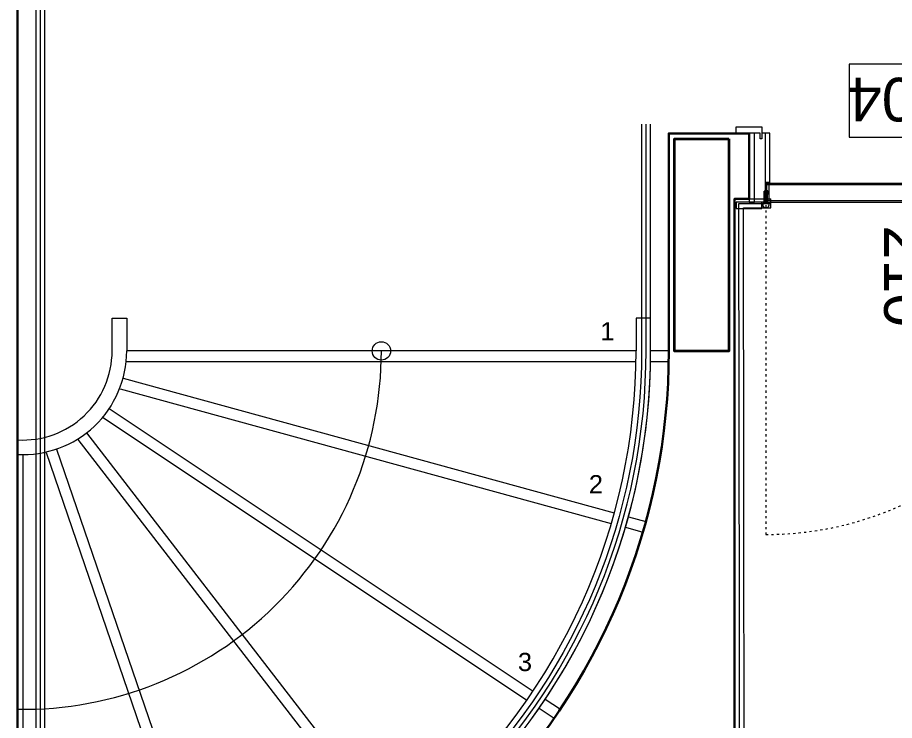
# Model space of a CAD drawing. Header units: centimetres. Extents: x 118932 to 154602, y -32682 to -23521.
# Drawn here: x 129274.3 to 129515.3, y -30823.4 to -30630.2 of the extents above; entities that cross this region are included whole.
import ezdxf

# ---------------------------------------------------------------- set-up
doc = ezdxf.new("R2010")
doc.units = ezdxf.units.CM
doc.header["$LTSCALE"] = 50
doc.header["$MEASUREMENT"] = 0
doc.linetypes.add('ACAD_ISO03W100', pattern=[30, 12, -18])
for name, color, linetype, lineweight, true_color in [('GEN_00_BL_Yazı', 7, 'Continuous', 0, 0x4f5250), ('GEN_01_TA_Kolon', 7, 'Continuous', 35, 0xd05d28), ('GEN_01_TA_Merdiven', 7, 'Continuous', 13, 0x816183), ('GEN_02_TF_Kapı', 7, 'Continuous', 9, 0x4a3526), ('GEN_05_ML_Ahşap', 7, 'Continuous', 9, 0x745e3d), ('GEN_05_ML_Alçıpan_giydirme', 7, 'Continuous', 18, 0x7ebab5), ('GEN_06_GR_İnce', 7, 'Continuous', 13, 0xb0b0a9), ('KALACAK DUVARLAR', 7, 'Continuous', 30, 0x005387)]:
    doc.layers.add(name, color=color, linetype=linetype, lineweight=lineweight, true_color=true_color)
doc.styles.add('arial_1_18', font='arial.ttf', dxfattribs={"height": 0.2})
doc.styles.add('z-Arial', font='arial.ttf')

# ---------------------------------------------------------------- blocks, each defined once
blk = doc.blocks.new('LEVEL -1_B BLOK_GÖRÜNÜŞ')
at = {"layer": 'GEN_01_TA_Merdiven'}
for p, q in [((2668.51, 755.91, 0), (2528.51, 755.91, 0)), ((2677.51, 755.91, 0), (2672.51, 755.91, 0)), ((2677.51, 755.91, 0), (2672.51, 755.91, 0)), ((2668.48, 752.91, 0), (2528.51, 752.91, 0)), ((2677.48, 752.91, 0), (2672.48, 752.91, 0)), ((2527.5, 748.38, 0), (2662.52, 711.38, 0)), ((2526.7, 745.48, 0), (2661.7, 708.49, 0)), ((2523.72, 740.1, 0), (2640.21, 662.44, 0)), ((2522.06, 737.6, 0), (2638.52, 659.96, 0)), ((2517.44, 733.36, 0), (2603.04, 622.58, 0)), ((2515.06, 731.52, 0), (2600.65, 620.77, 0)), ((2506.4, 727.97, 0), (2551.74, 595.54, 0)), ((2509.24, 728.94, 0), (2554.59, 596.49, 0)), ((2500.01, 727.41, 0), (2500.01, 578.41, 0)), ((2666.38, 710.32, 0), (2671.2, 709, 0)), ((2665.56, 707.44, 0), (2670.38, 706.11, 0)), ((2643.54, 660.22, 0), (2647.7, 657.45, 0)), ((2641.85, 657.74, 0), (2646.01, 654.96, 0))]:
    blk.add_line(p, q, dxfattribs=at)
at = {"layer": 'GEN_01_TA_Merdiven', "elevation": 0, "flags": 128}
for points in [[(2524.51, 755.91), (2524.51, 764.87), (2528.51, 764.87), (2528.51, 755.91)], [(2672.51, 755.91), (2672.51, 764.87), (2668.51, 764.87), (2668.51, 755.91)]]:
    blk.add_lwpolyline(points, dxfattribs=at)
at = {"layer": 'GEN_01_TA_Merdiven', "elevation": 0}
for points in [[(2327.51, 755.91, 0.381409), (2480.51, 584.51, 0.448084), (2672.51, 755.91)], [(2331.51, 755.91, 0.380636), (2480.51, 588.54, 0.448608), (2668.51, 755.91)]]:
    blk.add_lwpolyline(points, format="xyb", dxfattribs=at)
at = {"layer": 'GEN_01_TA_Merdiven'}
blk.add_circle((2598.51, 755.91, 0), 2.53, dxfattribs=at)
for radius, start, end in [(24.5, 266.4899, 0), (28.5, 266.983, 0), (98.5, 269.1289, 359.9995)]:
    blk.add_arc((2500.01, 755.91, 0), radius, start, end, dxfattribs=at)
at = {"layer": 'GEN_01_TA_Merdiven', "char_height": 5, "attachment_point": 1, "style": 'z-Arial'}
for s, insert in [('1', (2658.67, 763.8)), ('2', (2655.53, 721.77)), ('3', (2636.03, 672.92))]:
    blk.add_mtext_dynamic_manual_height_columns(s, width=12.4233, gutter_width=400, heights=[0], dxfattribs=dict(at, insert=insert))
blk = doc.blocks.new('LEVEL -1_B BLOK_KOLON')
at = {"layer": 'GEN_01_TA_Kolon', "elevation": 0, "flags": 128}
blk.add_lwpolyline([(55336.91, 6828.01), (55336.91, 6769.68), (55321.91, 6769.68), (55321.91, 6828.01)], close=True, dxfattribs=at)
blk = doc.blocks.new('PP_Level-1_Bblok_YeniDuvarlar')
at = {"layer": 'GEN_05_ML_Alçıpan_giydirme', "elevation": 0}
for points in [[(2249.04, 13.03), (2249.04, -49.25, -0.403911), (2085.04, -219.15), (2085.04, 302.23), (1490.4, 302.23), (1490.4, 299.73)], [(1490.4, 300.98), (2083.79, 300.98), (2083.79, -220.44, 0.406112), (2250.29, -49.25), (2250.29, 13.03)], [(1490.4, 299.73), (2082.54, 299.73), (2082.54, -221.72, 0.408283), (2251.54, -49.25), (2251.54, 13.03)]]:
    blk.add_lwpolyline(points, format="xyb", dxfattribs=at)
for points in [[(2274.86, -243.92), (2274.54, -7.47), (2284.55, -7.47)], [(2276.11, -243.92), (2275.79, -8.72), (2284.55, -8.72)], [(2277.36, -243.92), (2277.05, -9.97), (2284.55, -9.97), (2284.55, -7.47)]]:
    blk.add_lwpolyline(points, dxfattribs=at)
blk = doc.blocks.new('KALACAK DUVALAR LEVEL -1 B BLOK')
at = {"layer": 'KALACAK DUVARLAR', "flags": 128}
blk.add_lwpolyline([(90.08, 18), (321.06, 18.01), (321.06, -503.47, 0.416691), (500.06, -325.98), (500.05, -266.19), (518.06, -266.19), (522.1, -266.19), (522.1, -284.19), (518.06, -284.19), (518.06, -490.65)], format="xyb", dxfattribs=at)
blk = doc.blocks.new('BD04')
at = {"layer": 'GEN_02_TF_Kapı'}
for p, q in [((-95.5, 0), (-100, 0)), ((-95.5, 0), (-95.5, -18.9)), ((-4.8, 0), (-95.2, 0)), ((-95.2, -5.2), (-95.2, 0)), ((-88.07, 0), (-88.07, -5.2, 0)), ((-87.07, 0), (-87.07, -5.2, 0)), ((-50.7, 0), (-50.7, -5.2, 0)), ((-49.31, 0), (-49.31, -5.2, 0)), ((-5.1, 0.14), (-5.1, -3)), ((-4.8, 0.01), (-4.8, -3)), ((-4.8, -5.2), (-4.8, 0)), ((-4.5, 0.01), (-4.5, -3)), ((-4.5, 0), (-4.5, -18.9)), ((-4.5, 0), (0, 0)), ((-4.2, 0.14), (-4.2, -3)), ((-96.2, -2.73), (-95.2, -2.06)), ((-95.8, -1.47), (-95.8, -2.46)), ((-95.7, -1.47), (-95.8, -1.47)), ((-95.18, -2.6), (-95.5, -2.26)), ((-95.18, -2.6), (-95.5, -2.26)), ((-4.8, -0.4), (-95.2, -0.4)), ((-95.2, -2.06), (-95.2, -3.11)), ((-95.2, -2.54), (-95.2, -2.12)), ((-95.18, -2.1), (-94.82, -2.1)), ((-95.18, -2.54), (-95.18, -2.12)), ((-95.18, -2.12), (-94.82, -2.12)), ((-95.07, -2.12), (-95.07, -3.08)), ((-94.82, -2.12), (-94.82, -3.08)), ((-94.8, -2.12), (-94.8, -3.08)), ((-94.6, -4.8), (-94.6, -0.4)), ((-5.4, -4.8), (-5.4, -0.4)), ((-5.2, -2.12), (-5.2, -3.08)), ((-4.82, -2.1), (-5.18, -2.1)), ((-4.93, -2.12), (-4.93, -3.08)), ((-4.82, -2.6), (-4.5, -2.26)), ((-4.82, -2.6), (-4.5, -2.26)), ((-4.8, -2.54), (-4.8, -2.12)), ((-96.2, -2.99), (-96.2, -2.73)), ((-96.2, -2.99), (-95.2, -3.11)), ((-95.8, -3.04), (-95.8, -3.69)), ((-95.8, -3.69), (-95.7, -3.69)), ((-95.18, -2.6), (-95.5, -3.01)), ((-95.18, -2.54), (-95.2, -2.54)), ((-95.2, -2.55), (-95.18, -2.55)), ((-95.2, -2.65), (-95.2, -2.55)), ((-95.2, -2.65), (-95.18, -2.65)), ((-95.2, -3.08), (-95.2, -2.66)), ((-95.18, -2.66), (-95.2, -2.66)), ((-95.2, -3.11), (-95.2, -2.99)), ((-4.8, -4.8), (-95.2, -4.8)), ((-95.18, -2.45), (-95.18, -2.55)), ((-95.18, -2.45), (-95.07, -2.45)), ((-95.18, -2.65), (-95.18, -2.55)), ((-95.18, -2.65), (-95.18, -2.75)), ((-95.18, -3.08), (-95.18, -2.66)), ((-95.18, -2.75), (-95.07, -2.75)), ((-94.82, -3.08), (-95.18, -3.08)), ((-94.82, -3.1), (-95.18, -3.1)), ((-95.07, -2.45), (-95.07, -2.75)), ((-5.18, -3.1), (-4.82, -3.1)), ((-5.1, -3), (-4.8, -3)), ((-4.82, -2.45), (-4.93, -2.45)), ((-4.93, -2.45), (-4.93, -2.75)), ((-4.82, -2.75), (-4.93, -2.75)), ((-4.82, -2.45), (-4.82, -2.55)), ((-4.8, -2.55), (-4.82, -2.55)), ((-4.82, -2.65), (-4.82, -2.55)), ((-4.82, -2.6), (-4.5, -3.01)), ((-4.82, -2.65), (-4.82, -2.75)), ((-4.8, -2.65), (-4.82, -2.65)), ((-4.8, -2.65), (-4.8, -2.55)), ((-4.8, -3.08), (-4.8, -2.66)), ((-4.5, -3), (-4.2, -3)), ((-94.3, -5.4), (-95.5, -5.4)), ((-4.8, -5.2), (-95.2, -5.2)), ((-94.3, -5.4), (-94.3, -18.9)), ((-49.41, -5.2), (-50.6, -5.2)), ((-5.7, -5.4), (-5.7, -18.9)), ((-5.7, -5.4), (-4.5, -5.4)), ((-96.5, -17.4), (-96.9, -17.4)), ((-96.9, -17.4), (-96.9, -18.9)), ((-96.5, -18.9), (-96.5, -17.4)), ((-94.3, -18.9), (-96.5, -18.9)), ((-5.7, -18.9), (-3.5, -18.9)), ((-3.5, -18.9), (-3.5, -17.4)), ((-3.5, -17.4), (-3.1, -17.4)), ((-3.1, -17.4), (-3.1, -18.9)), ((-3.1, -18.9), (0, -18.9))]:
    blk.add_line(p, q, dxfattribs=at)
at = {"layer": 'GEN_02_TF_Kapı', "linetype": 'ACAD_ISO03W100', "ltscale": 0.001}
blk.add_lwpolyline([(-4.65, 0.8), (-4.65, 91.35, 0.416804), (-95.2, 0)], format="xyb", dxfattribs=at)
at = {"layer": 'GEN_02_TF_Kapı'}
for points in [[(-96.5, 0), (-103.5, 0), (-103.5, 1.75), (-96.5, 1.75)], [(-98.5, 0), (-100, 0), (-100, -18.9), (-98.5, -18.9)], [(-87.97, 0), (-88.07, 0), (-88.07, -5.2), (-87.97, -5.2)], [(-88.07, 0), (-87.97, 0), (-87.97, -5.2), (-88.07, -5.2)], [(-87.17, -5.2), (-87.97, -5.2), (-87.97, 0), (-87.17, 0)], [(-87.17, 0), (-87.07, 0), (-87.07, -5.2), (-87.17, -5.2)], [(-87.07, 0), (-87.17, 0), (-87.17, -5.2), (-87.07, -5.2)], [(-51, 0), (-49, 0), (-49, 0.2), (-49.4, 0.3), (-50.6, 0.3), (-51, 0.2)], [(-50.6, 0), (-50.7, 0), (-50.7, -5.2), (-50.6, -5.2)], [(-50.6, -5.2), (-49.4, -5.2), (-49.4, 0), (-50.6, 0)], [(-49.41, 0), (-49.31, 0), (-49.31, -5.2), (-49.41, -5.2)], [(-3.5, 0), (3.5, 0), (3.5, 1.75), (-3.5, 1.75)], [(0, 0), (-1.5, 0), (-1.5, -18.9), (0, -18.9)], [(-95.7, -3.69), (-95.5, -3.69), (-95.5, -1.47), (-95.7, -1.47)], [(-95.2, -3.47), (-95, -3.47), (-95, -1.55), (-95.2, -1.55)], [(-86.25, -1.95), (-95.1, -1.95), (-95.1, -3.47), (-86.25, -3.47)], [(-86.35, -2.05), (-95, -2.05), (-95, -3.37), (-86.35, -3.37)], [(-51.01, -5.4), (-49.01, -5.4), (-49.01, -5.2), (-51.01, -5.2)]]:
    blk.add_lwpolyline(points, close=True, dxfattribs=at)
for points in [[(-4.8, -2.54), (-4.82, -2.54), (-4.82, -2.12), (-5.18, -2.12), (-5.18, -3.08), (-4.82, -3.08), (-4.82, -2.66), (-4.8, -2.66)], [(-96.9, -18.9), (-103.5, -18.9), (-103.5, -20.65), (-96.5, -20.65), (-96.5, -18.9)], [(-3.1, -18.9), (3.5, -18.9), (3.5, -20.65), (-3.5, -20.65), (-3.5, -18.9)]]:
    blk.add_lwpolyline(points, dxfattribs=at)
blk.add_circle((-4.65, 0.8), 0.8, dxfattribs=at)
for centre, start, end in [((-95.18, -2.12), 91.5433, 178.4567), ((-94.82, -2.12), 1.5433, 88.4567), ((-5.18, -2.12), 91.5433, 178.4567), ((-4.82, -2.12), 1.5433, 88.4567), ((-95.18, -3.08), 181.5433, 268.4567), ((-94.82, -3.08), 271.5433, 358.4567), ((-5.18, -3.08), 181.5433, 268.4567), ((-4.82, -3.08), 271.5433, 358.4567)]:
    blk.add_arc(centre, 0.0206, start, end, dxfattribs=at)
at = {"layer": 'GEN_05_ML_Ahşap'}
blk.add_lwpolyline([(-50, -17.88), (-50, 33.75)], dxfattribs=at)
blk.add_lwpolyline([(-72.5, -37.88), (-27.5, -37.88), (-27.5, -17.88), (-72.5, -17.88)], close=True, dxfattribs=at)
at = {"layer": 'GEN_00_BL_Yazı', "char_height": 12, "attachment_point": 7, "rotation": 90, "style": 'arial_1_18'}
for s, insert in [('\\A1;100', (-51.95, 7.09)), ('\\A1;210', (-36.95, 6.41))]:
    blk.add_mtext_dynamic_manual_height_columns(s, width=3542.6897, gutter_width=1875, heights=[387.79], dxfattribs=dict(at, insert=insert))
at = {"layer": 'GEN_00_BL_Yazı', "insert": (-69.08, -34.34), "char_height": 12, "attachment_point": 7, "style": 'arial_1_18'}
blk.add_mtext_dynamic_manual_height_columns('\\A1;BD04', width=3542.6897, gutter_width=1875, heights=[387.79], dxfattribs=at)
blk = doc.blocks.new('LEVEL -1 KAPILAR')
at = {"color": 5, "rotation": 180}
blk.add_blockref('BD04', (1657.83, -2192.21, 0), dxfattribs=at)

msp = doc.modelspace()

# ---------------------------------------------------------------- block references
for name, p in [('LEVEL -1_B BLOK_KOLON', (74132.92, -37491.52)), ('KALACAK DUVALAR LEVEL -1 B BLOK', (128953.26, -30395.83, 0)), ('LEVEL -1_B BLOK_GÖRÜNÜŞ', (126775.81, -31477.71)), ('PP_Level-1_Bblok_YeniDuvarlar', (127196.78, -30672.55, 0))]:
    msp.add_blockref(name, p)
at = {"layer": 'GEN_06_GR_İnce'}
msp.add_blockref('LEVEL -1 KAPILAR', (127817.53, -28488.7), dxfattribs=at)

doc.saveas('drawing.dxf')
